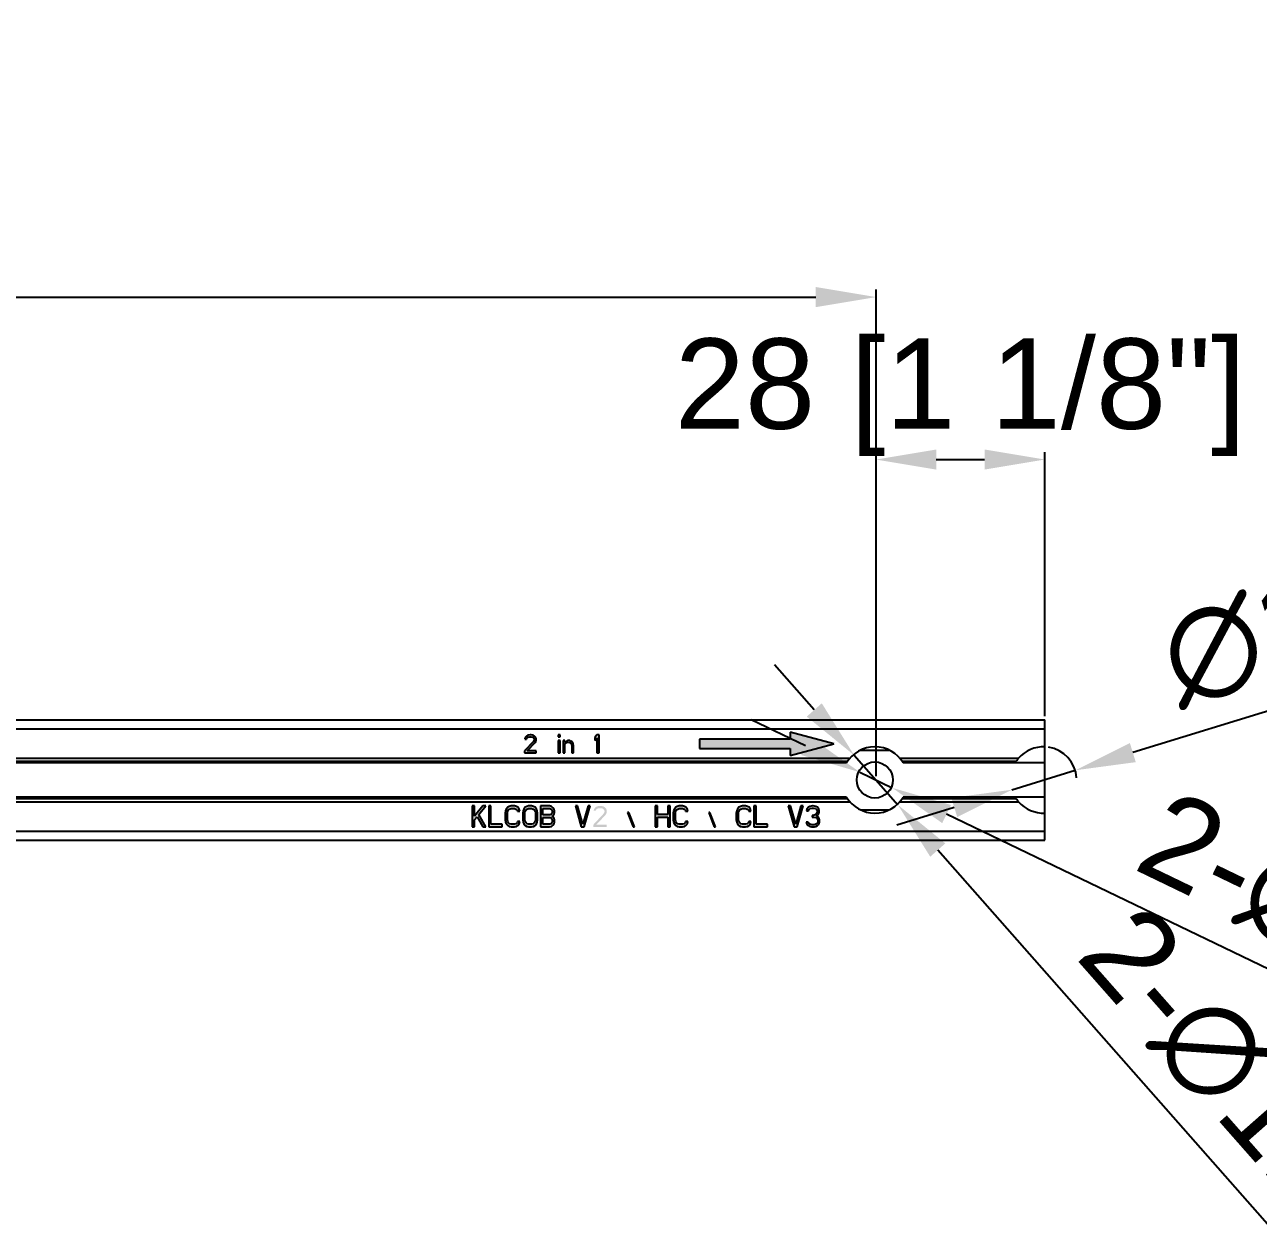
# Model space of a CAD drawing. Header units: millimetres. Extents: x 620 to 19791, y 2539 to 6969.
# Drawn here: x 10691.6 to 10896.3, y 3086.2 to 3286.7 of the extents above; entities that cross this region are included whole.
import ezdxf

# ---------------------------------------------------------------- set-up
doc = ezdxf.new("R2010")
doc.units = ezdxf.units.MM
doc.layers.add('02___PRT_ALL_AXES', color=7, linetype='Continuous')
doc.styles.get("Standard").update_dxf_attribs({"font": 'arial.ttf'})
doc.dimstyles.new('ISO-25', dxfattribs={"dimtxt": 15, "dimasz": 10, "dimexe": 1.25, "dimexo": 0.625, "dimtad": 1, "dimtxsty": 'Standard', "dimcen": 2.5, "dimadec": 0, "dimazin": 0, "dimtfac": 1, "dimtmove": 0, "dimatfit": 3, "dimfxl": 1, "dimarcsym": 0})

# ---------------------------------------------------------------- blocks, each defined once
blk = doc.blocks.new('*D22')
at = {"color": 0, "lineweight": -2, "transparency": 16777216}
for p, q in [((10219.69, 3161.92), (10219.69, 3242.72)), ((10832.89, 3161.92), (10832.89, 3242.72)), ((10229.69, 3241.47), (10822.89, 3241.47))]:
    blk.add_line(p, q, dxfattribs=at)
at = {"color": 0, "transparency": 16777216}
for points in [[(10229.69, 3243.14), (10229.69, 3239.8), (10219.69, 3241.47)], [(10822.89, 3243.14), (10822.89, 3239.8), (10832.89, 3241.47)]]:
    blk.add_solid(points, dxfattribs=at)
at = {"layer": 'Defpoints', "color": 0, "transparency": 16777216}
for p in [(10832.89, 3241.47), (10219.69, 3161.29), (10832.89, 3161.29)]:
    blk.add_point(p, dxfattribs=at)
at = {"color": 0, "lineweight": 5, "transparency": 16777216, "insert": (10526.29, 3251.81), "char_height": 15, "attachment_point": 5}
blk.add_mtext('613,2 [2\'-0 1/8"]', dxfattribs=at)
blk = doc.blocks.new('*D23')
at = {"color": 0, "lineweight": -2, "transparency": 16777216}
for p, q in [((10832.89, 3161.92), (10832.89, 3215.75)), ((10842.89, 3214.5), (10850.89, 3214.5)), ((10860.89, 3171.92), (10860.89, 3215.75))]:
    blk.add_line(p, q, dxfattribs=at)
at = {"color": 0, "transparency": 16777216}
for points in [[(10842.89, 3216.17), (10842.89, 3212.83), (10832.89, 3214.5)], [(10850.89, 3216.17), (10850.89, 3212.83), (10860.89, 3214.5)]]:
    blk.add_solid(points, dxfattribs=at)
at = {"layer": 'Defpoints', "color": 0, "transparency": 16777216}
for p in [(10860.89, 3214.5), (10860.89, 3171.29), (10832.89, 3161.29)]:
    blk.add_point(p, dxfattribs=at)
at = {"color": 0, "lineweight": 5, "transparency": 16777216, "insert": (10846.89, 3224.84), "char_height": 15, "attachment_point": 5}
blk.add_mtext('28 [1 1/8"]', dxfattribs=at)
blk = doc.blocks.new('*D24')
at = {"color": 0, "lineweight": -2, "transparency": 16777216}
for p, q in [((10821.18, 3166.95), (10812.18, 3171.29)), ((10830.19, 3162.6), (10835.59, 3159.99)), ((10977.9, 3091.31), (10844.6, 3155.64))]:
    blk.add_line(p, q, dxfattribs=at)
at = {"color": 0, "transparency": 16777216}
for points in [[(10821.91, 3168.45), (10820.46, 3165.44), (10830.19, 3162.6)], [(10845.32, 3157.15), (10843.87, 3154.14), (10835.59, 3159.99)]]:
    blk.add_solid(points, dxfattribs=at)
at = {"layer": 'Defpoints', "color": 0, "transparency": 16777216}
for p in [(10830.19, 3162.6), (10835.59, 3159.99)]:
    blk.add_point(p, dxfattribs=at)
at = {"color": 0, "lineweight": 5, "transparency": 16777216, "insert": (10930.13, 3126), "char_height": 15, "attachment_point": 5, "rotation": 334.2368}
blk.add_mtext('2-∅6 [∅1/4"]', dxfattribs=at)
blk = doc.blocks.new('*D25')
at = {"color": 0, "lineweight": -2, "transparency": 16777216}
for p, q in [((10822.64, 3172.93), (10816.03, 3180.43)), ((10829.25, 3165.42), (10836.52, 3157.17)), ((10946.54, 3032.27), (10843.13, 3149.66))]:
    blk.add_line(p, q, dxfattribs=at)
at = {"color": 0, "transparency": 16777216}
for points in [[(10823.89, 3174.03), (10821.39, 3171.82), (10829.25, 3165.42)], [(10844.38, 3150.77), (10841.88, 3148.56), (10836.52, 3157.17)]]:
    blk.add_solid(points, dxfattribs=at)
at = {"layer": 'Defpoints', "color": 0, "transparency": 16777216}
for p in [(10829.25, 3165.42), (10836.52, 3157.17)]:
    blk.add_point(p, dxfattribs=at)
at = {"color": 0, "lineweight": 5, "transparency": 16777216, "insert": (10912.16, 3087.17), "char_height": 15, "attachment_point": 5, "rotation": 311.3758}
blk.add_mtext('2-∅11 [∅3/8"]', dxfattribs=at)
blk = doc.blocks.new('*D29')
at = {"color": 0, "lineweight": -2, "transparency": 16777216}
for p, q in [((10989.23, 3200.83), (10875.5, 3165.85)), ((10855.43, 3159.68), (10865.95, 3162.91)), ((10845.87, 3156.74), (10836.32, 3153.8))]:
    blk.add_line(p, q, dxfattribs=at)
blk.add_arc((10860.69, 3161.29), 5.5, 4.0745, 81.4052, dxfattribs=at)
at = {"color": 0, "transparency": 16777216}
for points in [[(10875.01, 3167.44), (10875.99, 3164.26), (10865.95, 3162.91)], [(10845.38, 3158.33), (10846.36, 3155.15), (10855.43, 3159.68)]]:
    blk.add_solid(points, dxfattribs=at)
at = {"layer": 'Defpoints', "color": 0, "transparency": 16777216}
for p in [(10865.95, 3162.91), (10855.43, 3159.68)]:
    blk.add_point(p, dxfattribs=at)
at = {"color": 0, "lineweight": 5, "transparency": 16777216, "insert": (10934.06, 3194.83), "char_height": 15, "attachment_point": 5, "rotation": 17.0963}
blk.add_mtext('∅11 [∅3/8"]', dxfattribs=at)
blk = doc.blocks.new('rygj')
at = {"lineweight": 5, "true_color": 0x139b48}
h = blk.add_hatch(color=114, dxfattribs=at)
h.dxf.hatch_style = 1
h.paths.add_polyline_path([(5016.59, 3168.06), (5016.65, 3168.32), (5016.65, 3168.44), (5016.59, 3168.7), (5016.38, 3168.95), (5016.17, 3169.08), (5015.85, 3169.15), (5015.64, 3169.15), (5015.26, 3169.08), (5015.05, 3168.95), (5014.84, 3168.7), (5014.79, 3168.44), (5015.05, 3168.44), (5015.16, 3168.64), (5015.32, 3168.76), (5015.58, 3168.83), (5015.8, 3168.83), (5016.06, 3168.76), (5016.22, 3168.64), (5016.33, 3168.44), (5016.33, 3168.32), (5016.22, 3168.06), (5014.73, 3166.47), (5014.73, 3166.15), (5016.65, 3166.15), (5016.65, 3166.47), (5015.16, 3166.47), (5016.49, 3167.87)])
h.paths.add_polyline_path([(5020.62, 3169.15), (5020.31, 3169.15), (5020.31, 3168.83), (5020.62, 3168.83)])
h.paths.add_polyline_path([(5020.62, 3168.19), (5020.31, 3168.19), (5020.31, 3166.15), (5020.62, 3166.15)])
h.paths.add_polyline_path([(5021.74, 3167.87), (5021.99, 3167.93), (5022.24, 3167.87), (5022.37, 3167.81), (5022.49, 3167.68), (5022.56, 3167.36), (5022.56, 3166.15), (5022.87, 3166.15), (5022.87, 3167.36), (5022.81, 3167.68), (5022.74, 3167.87), (5022.62, 3168), (5022.43, 3168.12), (5022.24, 3168.19), (5021.99, 3168.19), (5021.74, 3168.12), (5021.56, 3168), (5021.43, 3167.87), (5021.43, 3168.19), (5021.12, 3168.19), (5021.12, 3166.15), (5021.43, 3166.15), (5021.43, 3167.61), (5021.56, 3167.74)])
h.paths.add_polyline_path([(5027.12, 3169.15), (5026.74, 3169.15), (5026.37, 3168.7), (5026.37, 3168.19), (5026.74, 3168.64), (5026.74, 3166.15), (5027.12, 3166.15)])
h = blk.add_hatch(color=114, dxfattribs=at)
h.dxf.hatch_style = 1
h.paths.add_polyline_path([(5043.78, 3168.4), (5043.78, 3166.9), (5058.78, 3166.9), (5058.78, 3165.7), (5066.06, 3167.65), (5058.78, 3169.6), (5058.78, 3168.4)])
h = blk.add_hatch(color=114, dxfattribs=at)
h.dxf.hatch_style = 1
h.paths.add_polyline_path([(5052.29, 3156.45), (5052.23, 3156.82), (5051.98, 3157.12), (5051.73, 3157.27), (5051.42, 3157.35), (5050.87, 3157.35), (5050.56, 3157.27), (5050.31, 3157.12), (5050.06, 3156.82), (5049.94, 3156.53), (5049.87, 3156.15), (5049.87, 3155.04), (5049.94, 3154.67), (5050.06, 3154.37), (5050.31, 3154.07), (5050.56, 3153.92), (5050.87, 3153.85), (5051.42, 3153.85), (5051.73, 3153.92), (5051.98, 3154.07), (5052.23, 3154.37), (5052.29, 3154.74), (5051.92, 3154.74), (5051.86, 3154.52), (5051.67, 3154.37), (5051.42, 3154.29), (5050.87, 3154.29), (5050.62, 3154.37), (5050.43, 3154.52), (5050.31, 3154.74), (5050.25, 3155.04), (5050.25, 3156.15), (5050.31, 3156.45), (5050.43, 3156.68), (5050.62, 3156.82), (5050.87, 3156.9), (5051.42, 3156.9), (5051.67, 3156.82), (5051.86, 3156.68), (5051.92, 3156.45)])
h.paths.add_polyline_path([(5063.63, 3156.53), (5063.57, 3156.82), (5063.32, 3157.12), (5063.08, 3157.27), (5062.64, 3157.35), (5062.52, 3157.35), (5062.08, 3157.27), (5061.84, 3157.12), (5061.59, 3156.82), (5061.53, 3156.53), (5061.84, 3156.53), (5061.96, 3156.75), (5062.15, 3156.9), (5062.46, 3156.97), (5062.7, 3156.97), (5063.01, 3156.9), (5063.2, 3156.75), (5063.32, 3156.53), (5063.32, 3156.38), (5063.2, 3156.08), (5063.08, 3155.93), (5062.7, 3155.78), (5062.46, 3155.78), (5062.46, 3155.48), (5062.7, 3155.48), (5063.08, 3155.41), (5063.26, 3155.26), (5063.39, 3154.96), (5063.39, 3154.67), (5063.32, 3154.52), (5063.2, 3154.37), (5063.08, 3154.29), (5062.77, 3154.22), (5062.39, 3154.22), (5062.08, 3154.29), (5061.96, 3154.37), (5061.84, 3154.52), (5061.77, 3154.67), (5061.46, 3154.67), (5061.53, 3154.44), (5061.65, 3154.22), (5061.84, 3154.07), (5062.08, 3153.92), (5062.33, 3153.85), (5062.83, 3153.85), (5063.08, 3153.92), (5063.32, 3154.07), (5063.51, 3154.22), (5063.63, 3154.44), (5063.7, 3154.67), (5063.7, 3154.96), (5063.63, 3155.26), (5063.51, 3155.48), (5063.2, 3155.63), (5063.45, 3155.86), (5063.57, 3156.08), (5063.63, 3156.38)])
h.paths.add_polyline_path([(5060.6, 3157.35), (5059.73, 3154.29), (5058.86, 3157.35), (5058.49, 3157.35), (5059.48, 3153.85), (5059.98, 3153.85), (5060.97, 3157.35)])
h.paths.add_polyline_path([(5055.02, 3153.85), (5055.02, 3154.29), (5053.16, 3154.29), (5053.16, 3157.35), (5052.79, 3157.35), (5052.79, 3153.85)])
h.paths.add_polyline_path([(5041.82, 3156.45), (5041.76, 3156.82), (5041.51, 3157.12), (5041.26, 3157.27), (5040.95, 3157.35), (5040.39, 3157.35), (5040.08, 3157.27), (5039.83, 3157.12), (5039.59, 3156.82), (5039.46, 3156.53), (5039.4, 3156.15), (5039.4, 3155.04), (5039.46, 3154.67), (5039.59, 3154.37), (5039.83, 3154.07), (5040.08, 3153.92), (5040.39, 3153.85), (5040.95, 3153.85), (5041.26, 3153.92), (5041.51, 3154.07), (5041.76, 3154.37), (5041.82, 3154.74), (5041.45, 3154.74), (5041.38, 3154.52), (5041.2, 3154.37), (5040.95, 3154.29), (5040.39, 3154.29), (5040.14, 3154.37), (5039.96, 3154.52), (5039.83, 3154.74), (5039.77, 3155.04), (5039.77, 3156.15), (5039.83, 3156.45), (5039.96, 3156.68), (5040.14, 3156.82), (5040.39, 3156.9), (5040.95, 3156.9), (5041.2, 3156.82), (5041.38, 3156.68), (5041.45, 3156.45)])
h.paths.add_polyline_path([(5016.9, 3156.15), (5016.84, 3156.53), (5016.72, 3156.82), (5016.47, 3157.12), (5016.22, 3157.27), (5015.91, 3157.35), (5015.41, 3157.35), (5015.1, 3157.27), (5014.86, 3157.12), (5014.61, 3156.82), (5014.48, 3156.53), (5014.42, 3156.15), (5014.42, 3155.04), (5014.48, 3154.67), (5014.61, 3154.37), (5014.86, 3154.07), (5015.1, 3153.92), (5015.41, 3153.85), (5015.91, 3153.85), (5016.22, 3153.92), (5016.47, 3154.07), (5016.72, 3154.37), (5016.84, 3154.67), (5016.9, 3155.04)])
h.paths.add_polyline_path([(5028.37, 3156.53), (5028.31, 3156.82), (5028.06, 3157.12), (5027.81, 3157.27), (5027.44, 3157.35), (5027.19, 3157.35), (5026.76, 3157.27), (5026.51, 3157.12), (5026.26, 3156.82), (5026.2, 3156.53), (5026.51, 3156.53), (5026.63, 3156.75), (5026.82, 3156.9), (5027.13, 3156.97), (5027.38, 3156.97), (5027.69, 3156.9), (5027.87, 3156.75), (5028, 3156.53), (5028, 3156.38), (5027.87, 3156.08), (5026.14, 3154.22), (5026.14, 3153.85), (5028.37, 3153.85), (5028.37, 3154.22), (5026.63, 3154.22), (5028.18, 3155.86), (5028.31, 3156.08), (5028.37, 3156.38)])
h.paths.add_polyline_path([(5046.4, 3153.85), (5045.47, 3156.23), (5045.29, 3156.23), (5046.22, 3153.85)])
h.paths.add_polyline_path([(5025.27, 3157.35), (5024.4, 3154.29), (5023.53, 3157.35), (5023.16, 3157.35), (5024.15, 3153.85), (5024.65, 3153.85), (5025.64, 3157.35)])
h.paths.add_polyline_path([(5038.9, 3153.85), (5038.9, 3157.35), (5038.53, 3157.35), (5038.53, 3155.93), (5036.8, 3155.93), (5036.8, 3157.35), (5036.43, 3157.35), (5036.43, 3153.85), (5036.8, 3153.85), (5036.8, 3155.48), (5038.53, 3155.48), (5038.53, 3153.85)])
h.paths.add_polyline_path([(5019.69, 3156.23), (5019.69, 3156.53), (5019.63, 3156.75), (5019.44, 3157.05), (5019.19, 3157.27), (5018.89, 3157.35), (5017.4, 3157.35), (5017.4, 3153.85), (5018.89, 3153.85), (5019.19, 3153.92), (5019.44, 3154.14), (5019.63, 3154.44), (5019.69, 3154.67), (5019.69, 3155.04), (5019.63, 3155.26), (5019.44, 3155.56), (5019.32, 3155.63), (5019.44, 3155.71), (5019.63, 3156.01)])
h.paths.add_polyline_path([(5019.32, 3154.96), (5019.32, 3154.74), (5019.26, 3154.52), (5019.13, 3154.37), (5018.95, 3154.29), (5017.77, 3154.29), (5017.77, 3155.41), (5018.95, 3155.41), (5019.13, 3155.34), (5019.26, 3155.19)], flags=16)
h.paths.add_polyline_path([(5019.32, 3156.45), (5019.32, 3156.3), (5019.26, 3156.08), (5019.13, 3155.93), (5018.95, 3155.86), (5017.77, 3155.86), (5017.77, 3156.9), (5018.95, 3156.9), (5019.13, 3156.82), (5019.26, 3156.68)], flags=16)
h.paths.add_polyline_path([(5016.53, 3156.15), (5016.53, 3155.04), (5016.47, 3154.74), (5016.34, 3154.52), (5016.16, 3154.37), (5015.91, 3154.29), (5015.41, 3154.29), (5015.17, 3154.37), (5014.98, 3154.52), (5014.86, 3154.74), (5014.79, 3155.04), (5014.79, 3156.15), (5014.86, 3156.45), (5014.98, 3156.68), (5015.17, 3156.82), (5015.41, 3156.9), (5015.91, 3156.9), (5016.16, 3156.82), (5016.34, 3156.68), (5016.47, 3156.45)], flags=16)
h.paths.add_polyline_path([(5011.88, 3155.04), (5011.88, 3156.15), (5011.94, 3156.45), (5012.07, 3156.68), (5012.25, 3156.82), (5012.5, 3156.9), (5013.06, 3156.9), (5013.31, 3156.82), (5013.49, 3156.68), (5013.55, 3156.45), (5013.93, 3156.45), (5013.86, 3156.82), (5013.62, 3157.12), (5013.37, 3157.27), (5013.06, 3157.35), (5012.5, 3157.35), (5012.19, 3157.27), (5011.94, 3157.12), (5011.7, 3156.82), (5011.57, 3156.53), (5011.51, 3156.15), (5011.51, 3155.04), (5011.57, 3154.67), (5011.7, 3154.37), (5011.94, 3154.07), (5012.19, 3153.92), (5012.5, 3153.85), (5013.06, 3153.85), (5013.37, 3153.92), (5013.62, 3154.07), (5013.86, 3154.37), (5013.93, 3154.74), (5013.55, 3154.74), (5013.49, 3154.52), (5013.31, 3154.37), (5013.06, 3154.29), (5012.5, 3154.29), (5012.25, 3154.37), (5012.07, 3154.52), (5011.94, 3154.74)])
h.paths.add_polyline_path([(5011.01, 3153.85), (5011.01, 3154.29), (5009.15, 3154.29), (5009.15, 3157.35), (5008.78, 3157.35), (5008.78, 3153.85)])
h.paths.add_polyline_path([(5032.95, 3153.85), (5032.02, 3156.23), (5031.84, 3156.23), (5032.77, 3153.85)])
h.paths.add_polyline_path([(5006.43, 3155.63), (5006.43, 3157.35), (5006.06, 3157.35), (5006.06, 3153.85), (5006.43, 3153.85), (5006.43, 3155.04), (5006.86, 3155.56), (5007.79, 3153.85), (5008.29, 3153.85), (5007.17, 3155.93), (5008.29, 3157.35), (5007.79, 3157.35)])
at = {"color": 114, "linetype": 'Continuous', "true_color": 0x139b48}
for p, q in [((4442.06, 3171.65), (5101.06, 3171.65)), ((5101.06, 3151.65), (5101.06, 3171.65)), ((4442.06, 3170.15), (5101.06, 3170.15)), ((5015.05, 3168.95), (5014.84, 3168.7)), ((5015.26, 3169.08), (5015.05, 3168.95)), ((5015.64, 3169.15), (5015.26, 3169.08)), ((5015.85, 3169.15), (5015.64, 3169.15)), ((5016.17, 3169.08), (5015.85, 3169.15)), ((5016.38, 3168.95), (5016.17, 3169.08)), ((5016.59, 3168.7), (5016.38, 3168.95)), ((5020.62, 3169.15), (5020.31, 3169.15)), ((5020.31, 3169.15), (5020.31, 3168.83)), ((5020.62, 3168.83), (5020.62, 3169.15)), ((5026.74, 3169.15), (5026.37, 3168.7)), ((5027.12, 3169.15), (5026.74, 3169.15)), ((5027.12, 3166.15), (5027.12, 3169.15)), ((5066.06, 3167.65), (5058.78, 3169.6)), ((5058.78, 3169.6), (5058.78, 3168.4)), ((5016.22, 3168.06), (5014.73, 3166.47)), ((5014.84, 3168.7), (5014.79, 3168.44)), ((5014.79, 3168.44), (5015.05, 3168.44)), ((5015.05, 3168.44), (5015.16, 3168.64)), ((5015.16, 3168.64), (5015.32, 3168.76)), ((5015.16, 3166.47), (5016.49, 3167.87)), ((5015.32, 3168.76), (5015.58, 3168.83)), ((5015.58, 3168.83), (5015.8, 3168.83)), ((5015.8, 3168.83), (5016.06, 3168.76)), ((5016.06, 3168.76), (5016.22, 3168.64)), ((5016.22, 3168.64), (5016.33, 3168.44)), ((5016.33, 3168.32), (5016.22, 3168.06)), ((5016.33, 3168.44), (5016.33, 3168.32)), ((5016.49, 3167.87), (5016.59, 3168.06)), ((5016.65, 3168.44), (5016.59, 3168.7)), ((5016.59, 3168.06), (5016.65, 3168.32)), ((5016.65, 3168.32), (5016.65, 3168.44)), ((5020.31, 3168.83), (5020.62, 3168.83)), ((5020.62, 3168.19), (5020.31, 3168.19)), ((5020.31, 3168.19), (5020.31, 3166.15)), ((5020.62, 3166.15), (5020.62, 3168.19)), ((5021.43, 3168.19), (5021.12, 3168.19)), ((5021.12, 3168.19), (5021.12, 3166.15)), ((5021.43, 3167.87), (5021.43, 3168.19)), ((5021.56, 3168), (5021.43, 3167.87)), ((5021.43, 3167.61), (5021.56, 3167.74)), ((5021.43, 3166.15), (5021.43, 3167.61)), ((5021.74, 3168.12), (5021.56, 3168)), ((5021.56, 3167.74), (5021.74, 3167.87)), ((5021.99, 3168.19), (5021.74, 3168.12)), ((5021.74, 3167.87), (5021.99, 3167.93)), ((5022.24, 3168.19), (5021.99, 3168.19)), ((5021.99, 3167.93), (5022.24, 3167.87)), ((5022.43, 3168.12), (5022.24, 3168.19)), ((5022.24, 3167.87), (5022.37, 3167.81)), ((5022.37, 3167.81), (5022.49, 3167.68)), ((5022.62, 3168), (5022.43, 3168.12)), ((5022.49, 3167.68), (5022.56, 3167.36)), ((5022.56, 3167.36), (5022.56, 3166.15)), ((5022.74, 3167.87), (5022.62, 3168)), ((5022.81, 3167.68), (5022.74, 3167.87)), ((5022.87, 3167.36), (5022.81, 3167.68)), ((5022.87, 3166.15), (5022.87, 3167.36)), ((5026.37, 3168.7), (5026.37, 3168.19)), ((5026.37, 3168.19), (5026.74, 3168.64)), ((5026.74, 3168.64), (5026.74, 3166.15)), ((5058.78, 3168.4), (5043.78, 3168.4)), ((5043.78, 3168.4), (5043.78, 3166.9)), ((5043.78, 3166.9), (5058.78, 3166.9)), ((5058.78, 3165.7), (5066.06, 3167.65)), ((5058.78, 3166.9), (5058.78, 3165.7)), ((4495.01, 3165.25), (5068.7, 3165.25)), ((5014.73, 3166.47), (5014.73, 3166.15)), ((5014.73, 3166.15), (5016.65, 3166.15)), ((5016.65, 3166.47), (5015.16, 3166.47)), ((5016.65, 3166.15), (5016.65, 3166.47)), ((5020.31, 3166.15), (5020.62, 3166.15)), ((5021.12, 3166.15), (5021.43, 3166.15)), ((5022.56, 3166.15), (5022.87, 3166.15)), ((5026.74, 3166.15), (5027.12, 3166.15)), ((4495.4, 3164.75), (5068.31, 3164.75)), ((5101.06, 3164.49), (5077.57, 3164.49)), ((5101.06, 3158.81), (5077.57, 3158.81)), ((4495.01, 3158.05), (5068.7, 3158.05)), ((4495.4, 3158.55), (5068.31, 3158.55)), ((5006.43, 3157.35), (5006.06, 3157.35)), ((5006.06, 3157.35), (5006.06, 3153.85)), ((5007.79, 3157.35), (5006.43, 3155.63)), ((5006.43, 3155.63), (5006.43, 3157.35)), ((5007.17, 3155.93), (5008.29, 3157.35)), ((5008.29, 3157.35), (5007.79, 3157.35)), ((5009.15, 3157.35), (5008.78, 3157.35)), ((5008.78, 3157.35), (5008.78, 3153.85)), ((5009.15, 3154.29), (5009.15, 3157.35)), ((5011.7, 3156.82), (5011.57, 3156.53)), ((5011.94, 3157.12), (5011.7, 3156.82)), ((5012.19, 3157.27), (5011.94, 3157.12)), ((5011.94, 3156.45), (5012.07, 3156.68)), ((5012.07, 3156.68), (5012.25, 3156.82)), ((5012.5, 3157.35), (5012.19, 3157.27)), ((5012.25, 3156.82), (5012.5, 3156.9)), ((5013.06, 3157.35), (5012.5, 3157.35)), ((5012.5, 3156.9), (5013.06, 3156.9)), ((5013.37, 3157.27), (5013.06, 3157.35)), ((5013.06, 3156.9), (5013.31, 3156.82)), ((5013.31, 3156.82), (5013.49, 3156.68)), ((5013.62, 3157.12), (5013.37, 3157.27)), ((5013.49, 3156.68), (5013.55, 3156.45)), ((5013.86, 3156.82), (5013.62, 3157.12)), ((5013.93, 3156.45), (5013.86, 3156.82)), ((5014.61, 3156.82), (5014.48, 3156.53)), ((5014.86, 3157.12), (5014.61, 3156.82)), ((5015.1, 3157.27), (5014.86, 3157.12)), ((5014.86, 3156.45), (5014.98, 3156.68)), ((5014.98, 3156.68), (5015.17, 3156.82)), ((5015.41, 3157.35), (5015.1, 3157.27)), ((5015.17, 3156.82), (5015.41, 3156.9)), ((5015.91, 3157.35), (5015.41, 3157.35)), ((5015.41, 3156.9), (5015.91, 3156.9)), ((5016.22, 3157.27), (5015.91, 3157.35)), ((5015.91, 3156.9), (5016.16, 3156.82)), ((5016.16, 3156.82), (5016.34, 3156.68)), ((5016.47, 3157.12), (5016.22, 3157.27)), ((5016.34, 3156.68), (5016.47, 3156.45)), ((5016.72, 3156.82), (5016.47, 3157.12)), ((5016.84, 3156.53), (5016.72, 3156.82)), ((5018.89, 3157.35), (5017.4, 3157.35)), ((5017.4, 3157.35), (5017.4, 3153.85)), ((5017.77, 3156.9), (5018.95, 3156.9)), ((5017.77, 3155.86), (5017.77, 3156.9)), ((5019.19, 3157.27), (5018.89, 3157.35)), ((5018.95, 3156.9), (5019.13, 3156.82)), ((5019.13, 3156.82), (5019.26, 3156.68)), ((5019.44, 3157.05), (5019.19, 3157.27)), ((5019.26, 3156.68), (5019.32, 3156.45)), ((5019.63, 3156.75), (5019.44, 3157.05)), ((5019.69, 3156.53), (5019.63, 3156.75)), ((5023.53, 3157.35), (5023.16, 3157.35)), ((5023.16, 3157.35), (5024.15, 3153.85)), ((5024.4, 3154.29), (5023.53, 3157.35)), ((5025.27, 3157.35), (5024.4, 3154.29)), ((5024.65, 3153.85), (5025.64, 3157.35)), ((5025.64, 3157.35), (5025.27, 3157.35)), ((5036.8, 3157.35), (5036.43, 3157.35)), ((5036.43, 3157.35), (5036.43, 3153.85)), ((5036.8, 3155.93), (5036.8, 3157.35)), ((5038.9, 3157.35), (5038.53, 3157.35)), ((5038.53, 3157.35), (5038.53, 3155.93)), ((5038.9, 3153.85), (5038.9, 3157.35)), ((5039.59, 3156.82), (5039.46, 3156.53)), ((5039.83, 3157.12), (5039.59, 3156.82)), ((5040.08, 3157.27), (5039.83, 3157.12)), ((5039.83, 3156.45), (5039.96, 3156.68)), ((5039.96, 3156.68), (5040.14, 3156.82)), ((5040.39, 3157.35), (5040.08, 3157.27)), ((5040.14, 3156.82), (5040.39, 3156.9)), ((5040.95, 3157.35), (5040.39, 3157.35)), ((5040.39, 3156.9), (5040.95, 3156.9)), ((5041.26, 3157.27), (5040.95, 3157.35)), ((5040.95, 3156.9), (5041.2, 3156.82)), ((5041.2, 3156.82), (5041.38, 3156.68)), ((5041.51, 3157.12), (5041.26, 3157.27)), ((5041.38, 3156.68), (5041.45, 3156.45)), ((5041.76, 3156.82), (5041.51, 3157.12)), ((5041.82, 3156.45), (5041.76, 3156.82)), ((5050.06, 3156.82), (5049.94, 3156.53)), ((5050.31, 3157.12), (5050.06, 3156.82)), ((5050.56, 3157.27), (5050.31, 3157.12)), ((5050.31, 3156.45), (5050.43, 3156.68)), ((5050.43, 3156.68), (5050.62, 3156.82)), ((5050.87, 3157.35), (5050.56, 3157.27)), ((5050.62, 3156.82), (5050.87, 3156.9)), ((5051.42, 3157.35), (5050.87, 3157.35)), ((5050.87, 3156.9), (5051.42, 3156.9)), ((5051.73, 3157.27), (5051.42, 3157.35)), ((5051.42, 3156.9), (5051.67, 3156.82)), ((5051.67, 3156.82), (5051.86, 3156.68)), ((5051.98, 3157.12), (5051.73, 3157.27)), ((5051.86, 3156.68), (5051.92, 3156.45)), ((5052.23, 3156.82), (5051.98, 3157.12)), ((5052.29, 3156.45), (5052.23, 3156.82)), ((5053.16, 3157.35), (5052.79, 3157.35)), ((5052.79, 3157.35), (5052.79, 3153.85)), ((5053.16, 3154.29), (5053.16, 3157.35)), ((5058.86, 3157.35), (5058.49, 3157.35)), ((5058.49, 3157.35), (5059.48, 3153.85)), ((5059.73, 3154.29), (5058.86, 3157.35)), ((5060.6, 3157.35), (5059.73, 3154.29)), ((5059.98, 3153.85), (5060.97, 3157.35)), ((5060.97, 3157.35), (5060.6, 3157.35)), ((5061.59, 3156.82), (5061.53, 3156.53)), ((5061.84, 3157.12), (5061.59, 3156.82)), ((5062.08, 3157.27), (5061.84, 3157.12)), ((5061.84, 3156.53), (5061.96, 3156.75)), ((5061.96, 3156.75), (5062.15, 3156.9)), ((5062.52, 3157.35), (5062.08, 3157.27)), ((5062.15, 3156.9), (5062.46, 3156.97)), ((5062.46, 3156.97), (5062.7, 3156.97)), ((5062.64, 3157.35), (5062.52, 3157.35)), ((5063.08, 3157.27), (5062.64, 3157.35)), ((5062.7, 3156.97), (5063.01, 3156.9)), ((5063.01, 3156.9), (5063.2, 3156.75)), ((5063.32, 3157.12), (5063.08, 3157.27)), ((5063.2, 3156.75), (5063.32, 3156.53)), ((5063.57, 3156.82), (5063.32, 3157.12)), ((5063.63, 3156.53), (5063.57, 3156.82)), ((5006.43, 3155.04), (5006.86, 3155.56)), ((5006.43, 3153.85), (5006.43, 3155.04)), ((5006.86, 3155.56), (5007.79, 3153.85)), ((5008.29, 3153.85), (5007.17, 3155.93)), ((5011.57, 3156.53), (5011.51, 3156.15)), ((5011.51, 3156.15), (5011.51, 3155.04)), ((5011.51, 3155.04), (5011.57, 3154.67)), ((5011.57, 3154.67), (5011.7, 3154.37)), ((5011.88, 3156.15), (5011.94, 3156.45)), ((5011.88, 3155.04), (5011.88, 3156.15)), ((5011.94, 3154.74), (5011.88, 3155.04)), ((5012.07, 3154.52), (5011.94, 3154.74)), ((5013.55, 3154.74), (5013.49, 3154.52)), ((5013.55, 3156.45), (5013.93, 3156.45)), ((5013.93, 3154.74), (5013.55, 3154.74)), ((5013.86, 3154.37), (5013.93, 3154.74)), ((5014.48, 3156.53), (5014.42, 3156.15)), ((5014.42, 3156.15), (5014.42, 3155.04)), ((5014.42, 3155.04), (5014.48, 3154.67)), ((5014.48, 3154.67), (5014.61, 3154.37)), ((5014.79, 3156.15), (5014.86, 3156.45)), ((5014.79, 3155.04), (5014.79, 3156.15)), ((5014.86, 3154.74), (5014.79, 3155.04)), ((5014.98, 3154.52), (5014.86, 3154.74)), ((5016.47, 3154.74), (5016.34, 3154.52)), ((5016.47, 3156.45), (5016.53, 3156.15)), ((5016.53, 3155.04), (5016.47, 3154.74)), ((5016.53, 3156.15), (5016.53, 3155.04)), ((5016.72, 3154.37), (5016.84, 3154.67)), ((5016.9, 3156.15), (5016.84, 3156.53)), ((5016.84, 3154.67), (5016.9, 3155.04)), ((5016.9, 3155.04), (5016.9, 3156.15)), ((5018.95, 3155.86), (5017.77, 3155.86)), ((5017.77, 3155.41), (5018.95, 3155.41)), ((5017.77, 3154.29), (5017.77, 3155.41)), ((5019.13, 3155.93), (5018.95, 3155.86)), ((5018.95, 3155.41), (5019.13, 3155.34)), ((5019.26, 3156.08), (5019.13, 3155.93)), ((5019.13, 3155.34), (5019.26, 3155.19)), ((5019.32, 3156.3), (5019.26, 3156.08)), ((5019.26, 3155.19), (5019.32, 3154.96)), ((5019.32, 3154.74), (5019.26, 3154.52)), ((5019.32, 3156.45), (5019.32, 3156.3)), ((5019.32, 3155.63), (5019.44, 3155.71)), ((5019.44, 3155.56), (5019.32, 3155.63)), ((5019.32, 3154.96), (5019.32, 3154.74)), ((5019.44, 3155.71), (5019.63, 3156.01)), ((5019.63, 3155.26), (5019.44, 3155.56)), ((5019.63, 3156.01), (5019.69, 3156.23)), ((5019.69, 3155.04), (5019.63, 3155.26)), ((5019.63, 3154.44), (5019.69, 3154.67)), ((5019.69, 3156.23), (5019.69, 3156.53)), ((5019.69, 3154.67), (5019.69, 3155.04)), ((5032.02, 3156.23), (5031.84, 3156.23)), ((5031.84, 3156.23), (5032.77, 3153.85)), ((5032.95, 3153.85), (5032.02, 3156.23)), ((5038.53, 3155.93), (5036.8, 3155.93)), ((5036.8, 3155.48), (5038.53, 3155.48)), ((5036.8, 3153.85), (5036.8, 3155.48)), ((5038.53, 3155.48), (5038.53, 3153.85)), ((5039.46, 3156.53), (5039.4, 3156.15)), ((5039.4, 3156.15), (5039.4, 3155.04)), ((5039.4, 3155.04), (5039.46, 3154.67)), ((5039.46, 3154.67), (5039.59, 3154.37)), ((5039.77, 3156.15), (5039.83, 3156.45)), ((5039.77, 3155.04), (5039.77, 3156.15)), ((5039.83, 3154.74), (5039.77, 3155.04)), ((5039.96, 3154.52), (5039.83, 3154.74)), ((5041.45, 3154.74), (5041.38, 3154.52)), ((5041.45, 3156.45), (5041.82, 3156.45)), ((5041.82, 3154.74), (5041.45, 3154.74)), ((5041.76, 3154.37), (5041.82, 3154.74)), ((5045.47, 3156.23), (5045.29, 3156.23)), ((5045.29, 3156.23), (5046.22, 3153.85)), ((5046.4, 3153.85), (5045.47, 3156.23)), ((5049.94, 3156.53), (5049.87, 3156.15)), ((5049.87, 3156.15), (5049.87, 3155.04)), ((5049.87, 3155.04), (5049.94, 3154.67)), ((5049.94, 3154.67), (5050.06, 3154.37)), ((5050.25, 3156.15), (5050.31, 3156.45)), ((5050.25, 3155.04), (5050.25, 3156.15)), ((5050.31, 3154.74), (5050.25, 3155.04)), ((5050.43, 3154.52), (5050.31, 3154.74)), ((5051.92, 3154.74), (5051.86, 3154.52)), ((5051.92, 3156.45), (5052.29, 3156.45)), ((5052.29, 3154.74), (5051.92, 3154.74)), ((5052.23, 3154.37), (5052.29, 3154.74)), ((5061.77, 3154.67), (5061.46, 3154.67)), ((5061.46, 3154.67), (5061.53, 3154.44)), ((5061.53, 3156.53), (5061.84, 3156.53)), ((5061.84, 3154.52), (5061.77, 3154.67)), ((5062.7, 3155.78), (5062.46, 3155.78)), ((5062.46, 3155.78), (5062.46, 3155.48)), ((5062.46, 3155.48), (5062.7, 3155.48)), ((5063.08, 3155.93), (5062.7, 3155.78)), ((5062.7, 3155.48), (5063.08, 3155.41)), ((5063.2, 3156.08), (5063.08, 3155.93)), ((5063.08, 3155.41), (5063.26, 3155.26)), ((5063.32, 3156.38), (5063.2, 3156.08)), ((5063.2, 3155.63), (5063.45, 3155.86)), ((5063.51, 3155.48), (5063.2, 3155.63)), ((5063.26, 3155.26), (5063.39, 3154.96)), ((5063.32, 3156.53), (5063.32, 3156.38)), ((5063.39, 3154.67), (5063.32, 3154.52)), ((5063.39, 3154.96), (5063.39, 3154.67)), ((5063.45, 3155.86), (5063.57, 3156.08)), ((5063.63, 3155.26), (5063.51, 3155.48)), ((5063.57, 3156.08), (5063.63, 3156.38)), ((5063.63, 3156.38), (5063.63, 3156.53)), ((5063.7, 3154.96), (5063.63, 3155.26)), ((5063.63, 3154.44), (5063.7, 3154.67)), ((5063.7, 3154.67), (5063.7, 3154.96)), ((4442.06, 3153.15), (5101.06, 3153.15)), ((5006.06, 3153.85), (5006.43, 3153.85)), ((5007.79, 3153.85), (5008.29, 3153.85)), ((5008.78, 3153.85), (5011.01, 3153.85)), ((5011.01, 3154.29), (5009.15, 3154.29)), ((5011.01, 3153.85), (5011.01, 3154.29)), ((5011.7, 3154.37), (5011.94, 3154.07)), ((5011.94, 3154.07), (5012.19, 3153.92)), ((5012.25, 3154.37), (5012.07, 3154.52)), ((5012.19, 3153.92), (5012.5, 3153.85)), ((5012.5, 3154.29), (5012.25, 3154.37)), ((5013.06, 3154.29), (5012.5, 3154.29)), ((5012.5, 3153.85), (5013.06, 3153.85)), ((5013.31, 3154.37), (5013.06, 3154.29)), ((5013.06, 3153.85), (5013.37, 3153.92)), ((5013.49, 3154.52), (5013.31, 3154.37)), ((5013.37, 3153.92), (5013.62, 3154.07)), ((5013.62, 3154.07), (5013.86, 3154.37)), ((5014.61, 3154.37), (5014.86, 3154.07)), ((5014.86, 3154.07), (5015.1, 3153.92)), ((5015.17, 3154.37), (5014.98, 3154.52)), ((5015.1, 3153.92), (5015.41, 3153.85)), ((5015.41, 3154.29), (5015.17, 3154.37)), ((5015.91, 3154.29), (5015.41, 3154.29)), ((5015.41, 3153.85), (5015.91, 3153.85)), ((5016.16, 3154.37), (5015.91, 3154.29)), ((5015.91, 3153.85), (5016.22, 3153.92)), ((5016.34, 3154.52), (5016.16, 3154.37)), ((5016.22, 3153.92), (5016.47, 3154.07)), ((5016.47, 3154.07), (5016.72, 3154.37)), ((5017.4, 3153.85), (5018.89, 3153.85)), ((5018.95, 3154.29), (5017.77, 3154.29)), ((5018.89, 3153.85), (5019.19, 3153.92)), ((5019.13, 3154.37), (5018.95, 3154.29)), ((5019.26, 3154.52), (5019.13, 3154.37)), ((5019.19, 3153.92), (5019.44, 3154.14)), ((5019.44, 3154.14), (5019.63, 3154.44)), ((5024.15, 3153.85), (5024.65, 3153.85)), ((5032.77, 3153.85), (5032.95, 3153.85)), ((5036.43, 3153.85), (5036.8, 3153.85)), ((5038.53, 3153.85), (5038.9, 3153.85)), ((5039.59, 3154.37), (5039.83, 3154.07)), ((5039.83, 3154.07), (5040.08, 3153.92)), ((5040.14, 3154.37), (5039.96, 3154.52)), ((5040.08, 3153.92), (5040.39, 3153.85)), ((5040.39, 3154.29), (5040.14, 3154.37)), ((5040.95, 3154.29), (5040.39, 3154.29)), ((5040.39, 3153.85), (5040.95, 3153.85)), ((5041.2, 3154.37), (5040.95, 3154.29)), ((5040.95, 3153.85), (5041.26, 3153.92)), ((5041.38, 3154.52), (5041.2, 3154.37)), ((5041.26, 3153.92), (5041.51, 3154.07)), ((5041.51, 3154.07), (5041.76, 3154.37)), ((5046.22, 3153.85), (5046.4, 3153.85)), ((5050.06, 3154.37), (5050.31, 3154.07)), ((5050.31, 3154.07), (5050.56, 3153.92)), ((5050.62, 3154.37), (5050.43, 3154.52)), ((5050.56, 3153.92), (5050.87, 3153.85)), ((5050.87, 3154.29), (5050.62, 3154.37)), ((5051.42, 3154.29), (5050.87, 3154.29)), ((5050.87, 3153.85), (5051.42, 3153.85)), ((5051.67, 3154.37), (5051.42, 3154.29)), ((5051.42, 3153.85), (5051.73, 3153.92)), ((5051.86, 3154.52), (5051.67, 3154.37)), ((5051.73, 3153.92), (5051.98, 3154.07)), ((5051.98, 3154.07), (5052.23, 3154.37)), ((5052.79, 3153.85), (5055.02, 3153.85)), ((5055.02, 3154.29), (5053.16, 3154.29)), ((5055.02, 3153.85), (5055.02, 3154.29)), ((5059.48, 3153.85), (5059.98, 3153.85)), ((5061.53, 3154.44), (5061.65, 3154.22)), ((5061.65, 3154.22), (5061.84, 3154.07)), ((5061.96, 3154.37), (5061.84, 3154.52)), ((5061.84, 3154.07), (5062.08, 3153.92)), ((5062.08, 3154.29), (5061.96, 3154.37)), ((5062.39, 3154.22), (5062.08, 3154.29)), ((5062.08, 3153.92), (5062.33, 3153.85)), ((5062.33, 3153.85), (5062.83, 3153.85)), ((5062.77, 3154.22), (5062.39, 3154.22)), ((5063.08, 3154.29), (5062.77, 3154.22)), ((5062.83, 3153.85), (5063.08, 3153.92)), ((5063.2, 3154.37), (5063.08, 3154.29)), ((5063.08, 3153.92), (5063.32, 3154.07)), ((5063.32, 3154.52), (5063.2, 3154.37)), ((5063.32, 3154.07), (5063.51, 3154.22)), ((5063.51, 3154.22), (5063.63, 3154.44)), ((4442.06, 3151.65), (5101.06, 3151.65))]:
    blk.add_line(p, q, dxfattribs=at)
for start, end in [(87.9161, 139.1148), (220.8852, 272.0839)]:
    blk.add_arc((5100.86, 3161.65), 5.5, start, end, dxfattribs=at)
at = {"layer": '02___PRT_ALL_AXES', "color": 114, "linetype": 'Continuous', "true_color": 0x139b48}
for p, q in [((5070.49, 3166.61), (5075.22, 3166.61)), ((5077.01, 3165.25), (5096.7, 3165.25)), ((5068.14, 3164.49), (4464.57, 3164.49)), ((5077.4, 3164.75), (5096.31, 3164.75)), ((5068.14, 3158.81), (4464.57, 3158.81)), ((5070.49, 3156.69), (5075.22, 3156.69)), ((5077.01, 3158.05), (5096.7, 3158.05)), ((5077.4, 3158.55), (5096.31, 3158.55))]:
    blk.add_line(p, q, dxfattribs=at)
blk.add_circle((5072.86, 3161.65), 3, dxfattribs=at)
for centre, start, end in [((5072.86, 3161.65), 31.0806, 148.9194), ((5100.86, 3161.65), 139.1148, 145.6923), ((5072.86, 3161.65), 211.0806, 328.9194), ((5100.86, 3161.65), 214.3077, 220.8852)]:
    blk.add_arc(centre, 5.5, start, end, dxfattribs=at)

msp = doc.modelspace()

# ---------------------------------------------------------------- block references
msp.add_blockref('rygj', (5759.83352, -0.35097))

# ---------------------------------------------------------------- dimensions: what is measured, and where the dimension line sits
at = {"lineweight": 5}
for base, p1, p2, picture, middle in [((10832.88888, 3241.4707), (10219.68888, 3161.29493), (10832.88888, 3161.29493), '*D22', (10526.28888, 3241.4707)), ((10860.88888, 3214.50162), (10832.88888, 3161.29493), (10860.88888, 3171.29493), '*D23', (10846.88888, 3214.50162))]:
    dim = msp.add_linear_dim(base=base, p1=p1, p2=p2, dimstyle='ISO-25', dxfattribs=at)
    dim.commit()
    dim.dimension.update_dxf_attribs({"geometry": picture, "text_midpoint": middle, "dimtype": 160})
dim = msp.add_diameter_dim_2p(p1=(10855.43192, 3159.67805), p2=(10865.94585, 3162.91182), dimstyle='ISO-25', dxfattribs=at)
dim.commit()
dim.dimension.update_dxf_attribs({"geometry": '*D29', "text_midpoint": (10934.06328, 3194.8308)})
for p1, p2, picture, middle in [((10829.25341, 3165.42208), (10836.52435, 3157.16779), '*D25', (10904.28874, 3080.23866)), ((10830.18709, 3162.59889), (10835.59068, 3159.99098), '*D24', (10925.57452, 3116.56237))]:
    dim = msp.add_diameter_dim_2p(p1=p1, p2=p2, text='2-<>', dimstyle='ISO-25', dxfattribs=at)
    dim.commit()
    dim.dimension.update_dxf_attribs({"geometry": picture, "text_midpoint": middle, "dimtype": 163})

doc.saveas('drawing.dxf')
